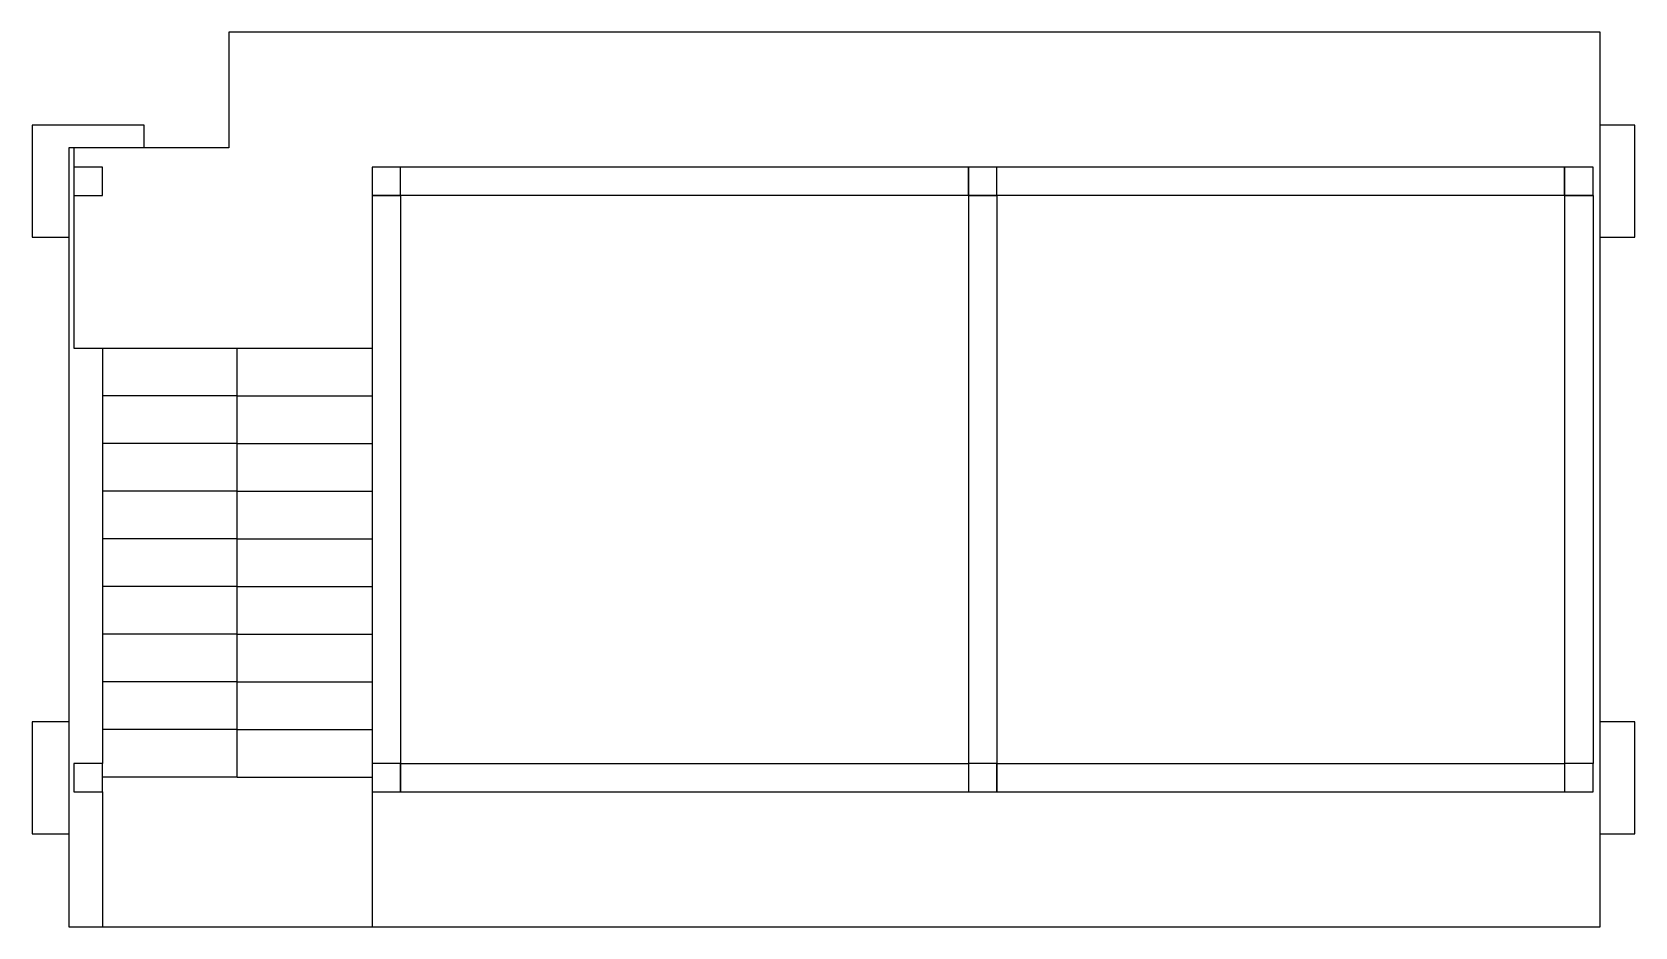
# Model space of a CAD drawing. Extents: x 11923 to 23213, y -2862 to 3438.
import ezdxf

# ---------------------------------------------------------------- set-up
doc = ezdxf.new("R2010")
doc.units = 0
for name, color, linetype in [('ESCALERA', 7, 'CONTINUOUS'), ('FUNDACIONES', 7, 'CONTINUOUS'), ('LOSA', 7, 'CONTINUOUS'), ('VIGAS', 7, 'CONTINUOUS')]:
    doc.layers.add(name, color=color, linetype=linetype)

msp = doc.modelspace()

# ---------------------------------------------------------------- linework, layer by layer
at = {"layer": 'ESCALERA', "color": 0}
for p, q in [((12418.350586, 1213.17749), (12418.350586, 877.621935)), ((13368.350586, 1213.17749), (14318.350586, 1213.17749)), ((13368.350586, 877.621935), (13368.350586, 1213.17749)), ((14318.350586, 1213.17749), (14318.350586, -2861.82251)), ((13368.350586, 877.621935), (12418.350586, 877.621935)), ((12418.350586, 877.621935), (12418.350586, 542.066379)), ((13368.350586, 542.066379), (13368.350586, 877.621935)), ((13368.350586, 877.621935), (14318.350586, 877.621935)), ((13368.350586, 542.066379), (12418.350586, 542.066379)), ((12418.350586, 542.066379), (12418.350586, 206.510824)), ((13368.350586, 206.510824), (13368.350586, 542.066379)), ((13368.350586, 542.066379), (14318.350586, 542.066379)), ((13368.350586, 206.510824), (12418.350586, 206.510824)), ((12418.350586, 206.510824), (12418.350586, -129.044732)), ((13368.350586, -129.044732), (13368.350586, 206.510824)), ((13368.350586, 206.510824), (14318.350586, 206.510824)), ((13368.350586, -129.044732), (12418.350586, -129.044732)), ((12418.350586, -129.044732), (12418.350586, -464.600288)), ((13368.350586, -464.600288), (13368.350586, -129.044732)), ((13368.350586, -129.044732), (14318.350586, -129.044732)), ((13368.350586, -464.600288), (12418.350586, -464.600288)), ((12418.350586, -464.600288), (12418.350586, -800.155843)), ((13368.350586, -800.155843), (13368.350586, -464.600288)), ((13368.350586, -464.600288), (14318.350586, -464.600288)), ((13368.350586, -800.155843), (12418.350586, -800.155843)), ((12418.350586, -800.155843), (12418.350586, -1135.711399)), ((13368.350586, -1135.711399), (13368.350586, -800.155843)), ((13368.350586, -800.155843), (14318.350586, -800.155843)), ((13368.350586, -1135.711399), (12418.350586, -1135.711399)), ((12418.350586, -1135.711399), (12418.350586, -1471.266954)), ((13368.350586, -1471.266954), (13368.350586, -1135.711399)), ((13368.350586, -1135.711399), (14318.350586, -1135.711399)), ((13368.350586, -1471.266954), (12418.350586, -1471.266954)), ((12418.350586, -1471.266954), (12418.350586, -1711.82251)), ((13368.350586, -1806.82251), (13368.350586, -1471.266954)), ((13368.350586, -1471.266954), (14318.350586, -1471.266954)), ((13368.350586, -1806.82251), (12418.350586, -1806.82251)), ((13368.350586, -1806.82251), (12418.350586, -1806.82251)), ((12418.350586, -1911.82251), (12418.350586, -2861.82251)), ((13368.350586, -1806.82251), (14318.350586, -1806.82251))]:
    msp.add_line(p, q, dxfattribs=at)
at = {"layer": 'FUNDACIONES', "color": 0}
for p, q in [((12713.350586, 2783.17749), (11923.350586, 2783.17749)), ((11923.350586, 2783.17749), (11923.350586, 1993.17749)), ((12713.350586, 2623.17749), (12713.350586, 2783.17749)), ((23213.350586, 2783.17749), (22968.350586, 2783.17749)), ((23213.350586, 1993.17749), (23213.350586, 2783.17749)), ((11923.350586, 1993.17749), (12182.695312, 1993.17749)), ((22968.350586, 1993.17749), (23213.350586, 1993.17749)), ((12182.695312, -1416.82251), (11923.350586, -1416.82251)), ((11923.350586, -1416.82251), (11923.350586, -2206.82251)), ((23213.350586, -1416.82251), (22968.350586, -1416.82251)), ((23213.350586, -2206.82251), (23213.350586, -1416.82251)), ((11923.350586, -2206.82251), (12182.695312, -2206.82251)), ((22968.350586, -2206.82251), (23213.350586, -2206.82251))]:
    msp.add_line(p, q, dxfattribs=at)
at = {"layer": 'LOSA', "color": 0}
for p, q in [((22968.350586, 3438.17749), (13308.350586, 3438.17749)), ((13308.350586, 3438.17749), (13308.350586, 2623.17749)), ((22968.350586, -2861.82251), (22968.350586, 3438.17749)), ((12218.350586, 2623.17749), (12182.695312, 2623.17749)), ((12182.695312, 2623.17749), (12182.695312, -2861.82251)), ((13308.350586, 2623.17749), (12218.350586, 2623.17749)), ((12218.350586, 2623.17749), (12218.350586, 1213.17749)), ((12218.350586, 1213.17749), (14318.350586, 1213.17749)), ((12182.695312, -2861.82251), (12418.350586, -2861.82251)), ((12418.350586, -2861.82251), (14318.350586, -2861.82251)), ((14318.350586, -2861.82251), (22968.350586, -2861.82251))]:
    msp.add_line(p, q, dxfattribs=at)
at = {"layer": 'VIGAS', "color": 0}
for p, q in [((12418.350586, 2488.17749), (12218.350586, 2488.17749)), ((12218.350586, 2488.17749), (12218.350586, 2288.17749)), ((12418.350586, 2288.17749), (12418.350586, 2488.17749)), ((14518.350586, 2488.17749), (14318.350586, 2488.17749)), ((14318.350586, 2488.17749), (14318.350586, 2288.17749)), ((14518.350586, 2288.17749), (14518.350586, 2488.17749)), ((18518.350586, 2488.17749), (14518.350586, 2488.17749)), ((14518.350586, 2288.17749), (14518.350586, 2488.17749)), ((18718.350586, 2488.17749), (18518.350586, 2488.17749)), ((18518.350586, 2488.17749), (18518.350586, 2288.17749)), ((18518.350586, 2288.17749), (18518.350586, 2488.17749)), ((18718.350586, 2288.17749), (18718.350586, 2488.17749)), ((22718.350586, 2488.17749), (18718.350586, 2488.17749)), ((18718.350586, 2288.17749), (18718.350586, 2488.17749)), ((22918.350586, 2488.17749), (22718.350586, 2488.17749)), ((22718.350586, 2488.17749), (22718.350586, 2288.17749)), ((22718.350586, 2288.17749), (22718.350586, 2488.17749)), ((22918.350586, 2288.17749), (22918.350586, 2488.17749)), ((12218.350586, 2288.17749), (12418.350586, 2288.17749)), ((14318.350586, 2288.17749), (14518.350586, 2288.17749)), ((14318.350586, 2288.17749), (14318.350586, -1711.82251)), ((14518.350586, 2288.17749), (14318.350586, 2288.17749)), ((18518.350586, 2288.17749), (14518.350586, 2288.17749)), ((14518.350586, 2288.17749), (14518.350586, -1711.82251)), ((18518.350586, 2288.17749), (18718.350586, 2288.17749)), ((18518.350586, 2288.17749), (18518.350586, -1711.82251)), ((18718.350586, 2288.17749), (18518.350586, 2288.17749)), ((22718.350586, 2288.17749), (18718.350586, 2288.17749)), ((18718.350586, 2288.17749), (18718.350586, -1711.82251)), ((22718.350586, 2288.17749), (22918.350586, 2288.17749)), ((22718.350586, 2288.17749), (22718.350586, -1711.82251)), ((22918.350586, 2288.17749), (22718.350586, 2288.17749)), ((22918.350586, 2288.17749), (22918.350586, -1711.82251)), ((12418.350586, -1711.82251), (12218.350586, -1711.82251)), ((12218.350586, -1711.82251), (12218.350586, -1911.82251)), ((12418.350586, -1911.82251), (12418.350586, -1711.82251)), ((14518.350586, -1711.82251), (14318.350586, -1711.82251)), ((14318.350586, -1711.82251), (14318.350586, -1911.82251)), ((14518.350586, -1711.82251), (14318.350586, -1711.82251)), ((14518.350586, -1911.82251), (14518.350586, -1711.82251)), ((14518.350586, -1711.82251), (18518.350586, -1711.82251)), ((14518.350586, -1711.82251), (14518.350586, -1911.82251)), ((18718.350586, -1711.82251), (18518.350586, -1711.82251)), ((18518.350586, -1711.82251), (18518.350586, -1911.82251)), ((18518.350586, -1711.82251), (18518.350586, -1911.82251)), ((18718.350586, -1711.82251), (18518.350586, -1711.82251)), ((18718.350586, -1911.82251), (18718.350586, -1711.82251)), ((18718.350586, -1711.82251), (22718.350586, -1711.82251)), ((18718.350586, -1711.82251), (18718.350586, -1911.82251)), ((22918.350586, -1711.82251), (22718.350586, -1711.82251)), ((22718.350586, -1711.82251), (22718.350586, -1911.82251)), ((22718.350586, -1711.82251), (22718.350586, -1911.82251)), ((22918.350586, -1711.82251), (22718.350586, -1711.82251)), ((22918.350586, -1911.82251), (22918.350586, -1711.82251)), ((12218.350586, -1911.82251), (12418.350586, -1911.82251)), ((14318.350586, -1911.82251), (14518.350586, -1911.82251)), ((14518.350586, -1911.82251), (18518.350586, -1911.82251)), ((18518.350586, -1911.82251), (18718.350586, -1911.82251)), ((18718.350586, -1911.82251), (22718.350586, -1911.82251)), ((22718.350586, -1911.82251), (22918.350586, -1911.82251))]:
    msp.add_line(p, q, dxfattribs=at)

doc.saveas('drawing.dxf')
